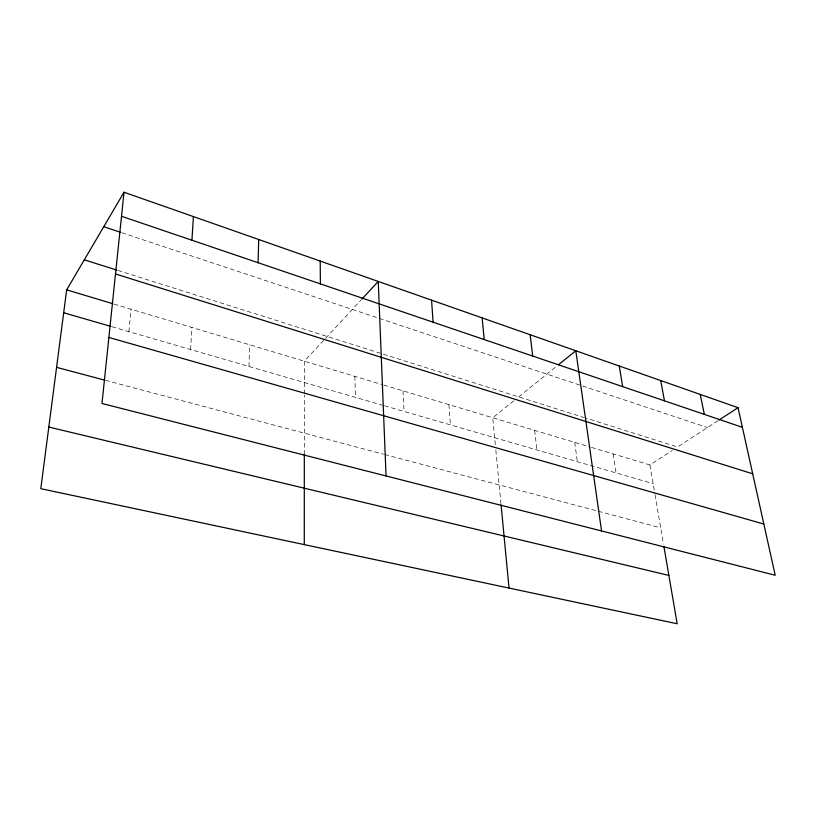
<?xml version="1.0" encoding="UTF-8"?>
<svg xmlns="http://www.w3.org/2000/svg" width="816" height="816" viewBox="0 0 816 816"><rect width="100%" height="100%" fill="white"/><g stroke="black" fill="none" stroke-linecap="round" stroke-linejoin="round"><path stroke-width="0.61" stroke-dasharray="4.08 3.06" d="M304.317 454.42L304.337 395.189M304.337 393.924L304.358 361.213L324.717 339.242M248.972 366.466L249.604 344.78M190.577 349.534L191.913 327.461M128.908 331.653L131.019 309.182M325.564 338.324L360.978 300.094M513.845 400.748L492.742 417.772L495.363 445.169M518.65 396.872L556.502 366.343M591.529 447.423L649.924 464.947L672.221 450.463M717.998 420.709L677.525 447.005L584.919 417.782M105.519 380.338L383.438 454.186M384.652 454.502L597.098 510.949M598.332 511.275L660.715 527.85M111.996 326.747L383.377 405.45M384.591 405.797L653.137 483.664M114.016 304.072L382.551 384.683M383.755 385.05L590.325 447.066M117.871 270.422L583.726 417.415M121.88 232.754L581.451 385.642M582.644 386.039L707.452 427.564M649.924 464.947L654.82 493.486M655.034 494.71L663.51 544.129M613.122 453.9L616.049 472.913M574.729 442.374L577.351 461.693M534.643 430.348L536.928 449.973M495.842 450.136L500.953 503.615M448.912 404.614L450.412 424.881M403.002 390.823L404.053 411.437M354.878 376.38L355.419 397.341"/><path stroke-width="1.22" d="M304.276 544.619L304.317 454.42M258.091 262.721L258.692 239.496M191.923 240.23L193.423 216.587M124.022 192.239L101.99 403.481L775.2 575.26L738.031 407.684L124.022 192.239L66.657 289.853L40.8 488.692L677.178 623.761L663.938 546.638M361.835 299.166L378.257 281.449L386.05 475.963M558.43 364.783L575.81 350.768L601.555 530.951M719.049 420.026L738.031 407.684M48.817 427.054L668.885 575.433M56.579 367.343L104.295 380.021M108.875 337.457L763.837 524.045M63.679 312.742L110.792 326.4M66.657 289.853L112.802 303.715M115.495 273.962L752.699 473.81M84.293 259.835L116.678 270.045M103.754 226.726L120.666 232.346M121.513 216.291L742.387 427.319M700.261 394.434L704.33 414.385M660.715 380.552L664.469 400.84M619.283 366.017L622.669 386.631M530.155 334.744L532.705 356.051M501.075 504.859L509.031 588.071M482.134 317.893L484.194 339.568M431.572 300.155L433.082 322.198M320.198 261.079L320.392 283.897"/></g></svg>
